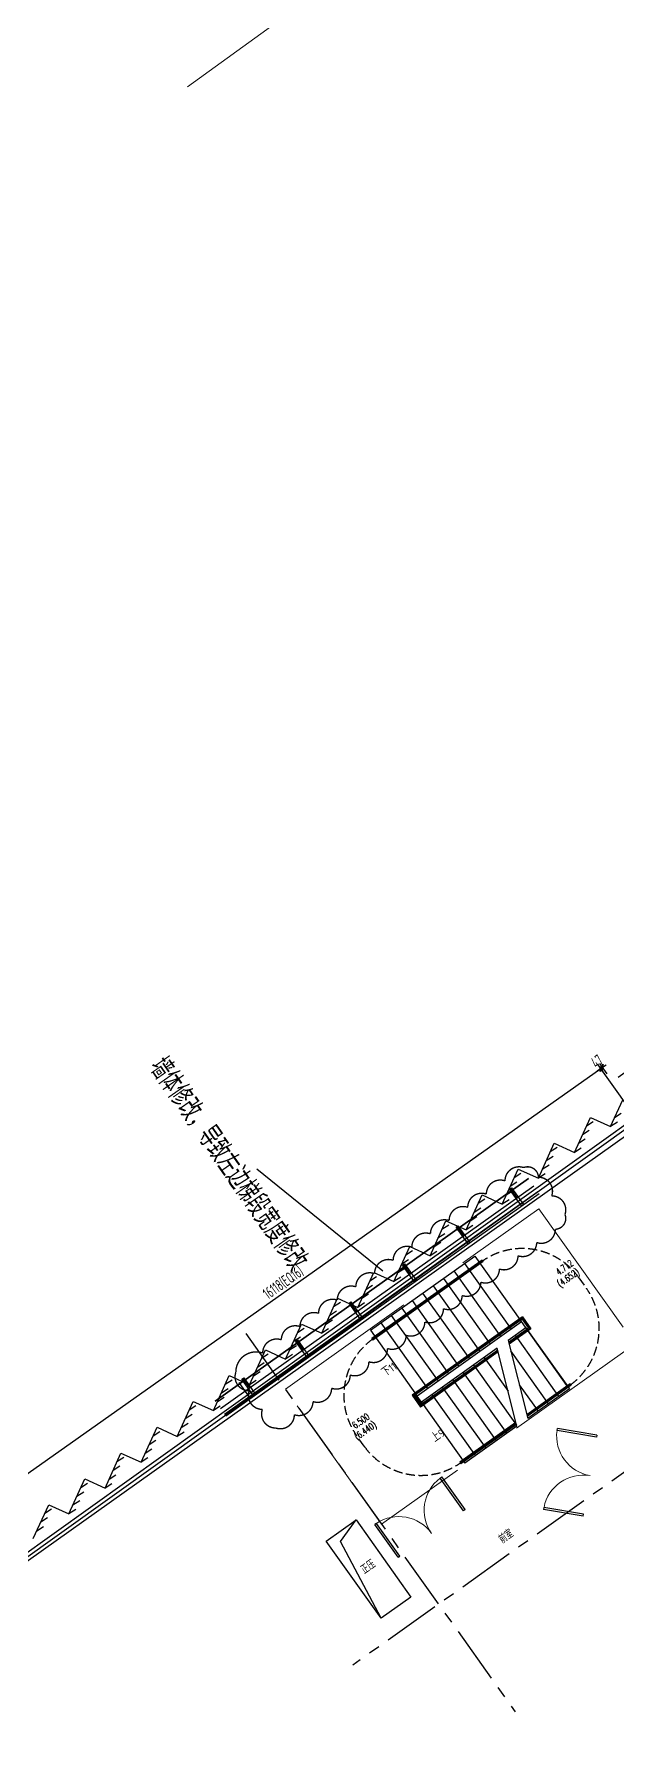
# Model space of a CAD drawing. Extents: x -936 to 12807311, y 101 to 1511157.
# Drawn here: x 12261686 to 12274448, y 1261730 to 1298955 of the extents above; entities that cross this region are included whole.
import ezdxf

# ---------------------------------------------------------------- set-up
doc = ezdxf.new("R2010")
doc.units = 0
doc.header["$LTSCALE"] = 1000
doc.header["$MEASUREMENT"] = 0
for name, pattern in [('PX-ST-F2$0$$0$DASHED', [0.75, 0.5, -0.25]), ('PX-ST-F2$0$CENTERX2', [4, 2.5, -0.5, 0.5, -0.5]), ('PX-ST-F2$0$CONTINOUS', [0]), ('PX-ST-F2$0$DASH', [0.35, 0.25, -0.1]), ('PX-ST-F2$0$DASHDOT2', [0.5, 0.25, -0.125, 0, -0.125]), ('PX-ST-F2$0$HIDDEN2', [4.7625, 3.175, -1.5875]), ('TX-CORE-T2-F2$0$DASHDOT', [25.4, 12.7, -6.35, 0, -6.35])]:
    doc.linetypes.add(name, pattern=pattern)
for name, color, linetype in [('PX-GLAZ-F2$0$1111111', 5, 'Continuous'), ('PX-GLAZ-F2$0$PX-GLAZ-F2$0$PX-GLAZ-F2$0$幕墙线', 104, 'Continuous'), ('PX-GLAZ-F2$0$PX-PLAN-F2-T1$0$A-DIMS-150', 1, 'Continuous'), ('PX-GLAZ-F2$0$绿化', 3, 'Continuous'), ('PX-ST-F2$0$A-ANNO-TABL', 73, 'Continuous'), ('PX-ST-F2$0$A-DOTE', 14, 'PX-ST-F2$0$CENTERX2'), ('PX-ST-F2$0$A-SHFT', 161, 'Continuous'), ('PX-ST-F2$0$A-STRS', 4, 'Continuous'), ('PX-ST-F2$0$CURTWALL', 4, 'Continuous'), ('PX-ST-F2$0$DIM_SYMB', 3, 'Continuous'), ('PX-ST-F2$0$PUB_TEXT', 7, 'Continuous'), ('PX-ST-F2$0$WINDOW', 4, 'Continuous'), ('PX-ST-F2$0$修改', 210, 'PX-ST-F2$0$CONTINOUS'), ('PX-ST-F2$0$幕墙线', 104, 'Continuous'), ('PX-ST-F2$0$建-文字', 4, 'Continuous')]:
    doc.layers.add(name, color=color, linetype=linetype)
for name, color, linetype, lineweight in [('PX-GLAZ-F2$0$PX-GLAZ-F2$0$_EDO-ALUMINIUM-SECTION', 90, 'Continuous', 30), ('PX-GLAZ-F2$0$PX-GLAZ-F2$0$PX-GLAZ-F2$0$板边线', 36, 'Continuous', 30), ('PX-ST-F2$0$_EDO-ALUMINIUM-SECTION', 90, 'Continuous', 30), ('PX-ST-F2$0$_EDO-AXES-ELEMENT', 16, 'PX-ST-F2$0$DASHDOT2', 5), ('PX-ST-F2$0$A-STRS-HDDN', 5, 'PX-ST-F2$0$HIDDEN2', 15), ('PX-ST-F2$0$板边线', 36, 'Continuous', 30), ('TX-CORE-T2-F2$0$R_道路中心线', 251, 'TX-CORE-T2-F2$0$DASHDOT', 0)]:
    doc.layers.add(name, color=color, linetype=linetype, lineweight=lineweight)
doc.layers.add('PX-ST-F2$0$20220523 建筑修改', color=21, linetype='Continuous', plot=False)
doc.layers.add('PX-ST-F2$0$A-FIRE-CMPT-1', color=7, linetype='PX-ST-F2$0$$0$DASHED', true_color=0xff0f4b)
doc.styles.add('PX-GLAZ-F2$0$PX-PLAN-F2-T1$0$XD2008_T3', font='xd-hzs.shx', dxfattribs={"width": 0.7, "bigfont": 'xd-hztxt.shx'})
doc.styles.add('PX-ST-F2$0$_TCH_DIM', font='SIMPLEX', dxfattribs={"bigfont": 'GBCBIG'})
doc.styles.add('PX-ST-F2$0$Standard', font='gbenor.shx', dxfattribs={"bigfont": 'gbcbig.shx'})
doc.styles.add('PX-ST-F2$0$XD2008', font='xd-hzs.shx', dxfattribs={"width": 0.7, "bigfont": 'xd-hztxt.shx'})
doc.dimstyles.new('PX-GLAZ-F2$0$PX-PLAN-F2-T1$0$XD300$0&&100', dxfattribs={"dimtxt": 250, "dimasz": 100, "dimexe": 100, "dimexo": 200, "dimgap": 50, "dimtad": 1, "dimdec": 0, "dimzin": 0, "dimdsep": 46, "dimtxsty": 'PX-GLAZ-F2$0$PX-PLAN-F2-T1$0$XD2008_T3', "dimblk": 'PX-GLAZ-F2$0$PX-PLAN-F2-T1$0$_ArchTick', "dimcen": 0.09, "dimclrt": 4, "dimazin": 2, "dimtfac": 1, "dimtdec": 0, "dimtix": 1, "dimtmove": 2, "dimatfit": 3, "dimfxl": 0, "dimtolj": 1, "dimtzin": 0, "dimarcsym": 0})

# ---------------------------------------------------------------- blocks, each defined once
blk = doc.blocks.new('PX-ST-F2$0$01-ST-04 F2')
at = {"layer": 'PX-ST-F2$0$A-ANNO-TABL', "linetype": 'PX-ST-F2$0$DASH', "ltscale": 0.8}
for p, q in [((12378375, 1227523), (12378375, 1227803)), ((12384335, 1227803), (12384335, 1227523))]:
    blk.add_line(p, q, dxfattribs=at)
for centre, start, end in [((12379895, 1227803), 90.0018, 180.0018), ((12382815, 1227803), 0.0041, 90.0041), ((12379895, 1227523), 180.0018, 270.0018), ((12382815, 1227523), 270.0018, 0.0018)]:
    blk.add_arc(centre, 1520, start, end, dxfattribs=at)
at = {"layer": 'PX-ST-F2$0$A-STRS'}
for p, q in [((12382835, 1229343), (12379875, 1229343)), ((12382835, 1229303), (12379875, 1229303)), ((12379955, 1229508), (12382755, 1229508)), ((12379955, 1229508), (12379955, 1227743)), ((12380235, 1229508), (12380235, 1227743)), ((12380515, 1229508), (12380515, 1227743)), ((12380795, 1229508), (12380795, 1227743)), ((12381075, 1229508), (12381075, 1227743)), ((12381355, 1229508), (12381355, 1227743)), ((12381635, 1229508), (12381635, 1227743)), ((12381915, 1229508), (12381915, 1227743)), ((12382195, 1229508), (12382195, 1227743)), ((12382475, 1229508), (12382475, 1227743)), ((12382755, 1229508), (12382755, 1227743)), ((12382835, 1227823), (12379875, 1227823)), ((12379875, 1227823), (12379875, 1227503)), ((12379915, 1227783), (12379915, 1227543)), ((12382795, 1227783), (12379915, 1227783)), ((12379955, 1227548), (12379955, 1227778)), ((12382755, 1227743), (12379955, 1227743)), ((12382755, 1225973), (12382755, 1227813)), ((12382795, 1227783), (12382795, 1227543)), ((12382835, 1227823), (12382835, 1227503)), ((12381956, 1227503), (12379875, 1227503)), ((12381963, 1227523), (12379895, 1227523)), ((12381971, 1227543), (12379915, 1227543)), ((12381987, 1227583), (12379955, 1227583)), ((12379955, 1227583), (12379955, 1225943)), ((12380235, 1227583), (12380235, 1225943)), ((12380515, 1227583), (12380515, 1225943)), ((12380795, 1227583), (12380795, 1225943)), ((12381075, 1227583), (12381075, 1225943)), ((12381347, 1225943), (12381987, 1227583)), ((12381355, 1227583), (12381355, 1225963)), ((12381635, 1227583), (12381635, 1226681)), ((12382279, 1227583), (12381640, 1225943)), ((12382195, 1225943), (12382195, 1227367)), ((12382835, 1227503), (12382248, 1227503)), ((12382815, 1227523), (12382256, 1227523)), ((12382795, 1227543), (12382264, 1227543)), ((12382755, 1227583), (12382279, 1227583)), ((12382475, 1225943), (12382475, 1227583)), ((12382755, 1227583), (12382755, 1225943)), ((12381915, 1226649), (12381915, 1225943)), ((12381378, 1226023), (12379875, 1226023)), ((12381363, 1225983), (12379875, 1225983)), ((12381347, 1225943), (12379955, 1225943)), ((12382755, 1225943), (12381640, 1225943)), ((12382835, 1225983), (12381655, 1225983)), ((12382835, 1226023), (12381671, 1226023))]:
    blk.add_line(p, q, dxfattribs=at)
at = {"layer": 'PX-ST-F2$0$A-STRS', "linetype": 'PX-ST-F2$0$HIDDEN2'}
for p, q in [((12382835, 1229323), (12379875, 1229323)), ((12379895, 1227803), (12379895, 1227523)), ((12382815, 1227803), (12379895, 1227803)), ((12382815, 1227803), (12382815, 1227523)), ((12381371, 1226003), (12379875, 1226003)), ((12382835, 1226003), (12381663, 1226003))]:
    blk.add_line(p, q, dxfattribs=at)
at = {"layer": 'PX-ST-F2$0$A-STRS-HDDN'}
blk.add_lwpolyline([(12384495, 1225913), (12377695, 1225913), (12377695, 1229538), (12384495, 1229538)], close=True, dxfattribs=at)
blk.add_lwpolyline([(12384495, 1225913), (12377695, 1225913), (12377695, 1229538), (12384495, 1229538)], close=True, dxfattribs=at)
at = {"layer": 'PX-ST-F2$0$DIM_SYMB'}
for points in [[(12379955, 1228548, 0, 0, 0), (12383585, 1228548, 0, 0, 0), (12383585, 1226773, 0, 0, 0), (12382138, 1226773, 40, 0, 0), (12381988, 1226773, 0, 0, 0)], [(12379955, 1226773, 0, 0, 0), (12381437, 1226773, 40, 0, 0), (12381587, 1226773, 0, 0, 0)]]:
    blk.add_lwpolyline(points, format="xyseb", dxfattribs=at)
at = {"layer": 'PX-ST-F2$0$修改', "color": 4}
for p, q in [((12379875, 1229303), (12379875, 1229343)), ((12382835, 1229303), (12382835, 1229343)), ((12379875, 1226023), (12379875, 1225983)), ((12382835, 1226023), (12382835, 1225983))]:
    blk.add_line(p, q, dxfattribs=at)
at = {"char_height": 175, "attachment_point": 7, "rotation": 0.0018, "style": 'PX-ST-F2$0$Standard'}
for s, width, insert in [('下11', 1016.71, (12379632, 1228481)), ('上9', 863.19, (12379684, 1226687))]:
    blk.add_mtext_dynamic_manual_height_columns(s, width=width, gutter_width=1750, heights=[0], dxfattribs=dict(at, insert=insert))
blk = doc.blocks.new('PX-ST-F2$0$bolilei')
at = {"layer": 'PX-ST-F2$0$_EDO-ALUMINIUM-SECTION'}
blk.add_lwpolyline([(-25, 0), (25, 0), (25, -450), (-25, -450)], close=True, dxfattribs=at)
at = {"layer": 'PX-ST-F2$0$_EDO-AXES-ELEMENT'}
for p, q in [((0, -450), (0, 0)), ((-25, -400), (25, -400))]:
    blk.add_line(p, q, dxfattribs=at)
blk = doc.blocks.new('PX-ST-F2$0$$DorLib2D$00000002')
for p, q in [((-0.5, 0), (-0.5, 0.4875)), ((-0.475, 0.4875), (-0.5, 0.4875)), ((-0.475, 0), (-0.475, 0.4875)), ((0.475, 0), (0.475, 0.4875)), ((0.475, 0.4875), (0.5, 0.4875)), ((0.5, 0), (0.5, 0.4875)), ((-0.5, 0), (-0.475, 0)), ((0.5, 0), (0.475, 0))]:
    blk.add_line(p, q)
at = {"lineweight": 13}
for centre, start, end in [((-0.4875, 0), 0, 88.53072), ((0.4875, 0), 91.46928, 180)]:
    blk.add_arc(centre, 0.4875, start, end, dxfattribs=at)
blk = doc.blocks.new('PX-ST-F2')
at = {"layer": 'PX-ST-F2$0$20220523 建筑修改', "const_width": 30}
blk.add_lwpolyline([(12266097, 1269688, 0.520567), (12266387, 1269281, 0.520567), (12266677, 1268873, 0.520567), (12266967, 1268466, 0.520567), (12267374, 1268756, 0.520567), (12267782, 1269045, 0.520567), (12268189, 1269335, 0.520567), (12268596, 1269625, 0.520567), (12269004, 1269915, 0.520567), (12269411, 1270205, 0.520567), (12269819, 1270494, 0.520567), (12270226, 1270784, 0.520567), (12270634, 1271074, 0.520567), (12271041, 1271364, 0.520567), (12271449, 1271654, 0.520567), (12271856, 1271943, 0.520567), (12272263, 1272233, 0.520567), (12272671, 1272523, 0.520567), (12273078, 1272813, 0.520567), (12273290, 1273136, 0.520567), (12273000, 1273543, 0.520567), (12272710, 1273951, 0.520567), (12272387, 1274162, 0.520567), (12271980, 1273872, 0.520567), (12271572, 1273583, 0.520567), (12271165, 1273293, 0.520567), (12270758, 1273003, 0.520567), (12270350, 1272713, 0.520567), (12269943, 1272423, 0.520567), (12269535, 1272134, 0.520567), (12269128, 1271844, 0.520567), (12268720, 1271554, 0.520567), (12268313, 1271264, 0.520567), (12267905, 1270974, 0.520567), (12267498, 1270685, 0.520567), (12267091, 1270395, 0.520567), (12266683, 1270105, 0.520567)], format="xyb", close=True, dxfattribs=at)
at = {"layer": 'PX-ST-F2$0$20220523 建筑修改'}
blk.add_lwpolyline([(12269306, 1271900), (12266556, 1274127)], dxfattribs=at)
at = {"layer": 'PX-ST-F2$0$A-DOTE', "ltscale": 0.5, "elevation": 0}
blk.add_lwpolyline([(12266315, 1270531), (12272198, 1262260)], dxfattribs=at)
at = {"layer": 'PX-ST-F2$0$A-DOTE', "ltscale": 0.5}
blk.add_lwpolyline([(12276963, 1269189), (12268652, 1263278)], dxfattribs=at)
at = {"layer": 'PX-ST-F2$0$A-SHFT'}
blk.add_lwpolyline([(12268071, 1265992), (12268723, 1266456), (12269923, 1264768), (12269271, 1264304)], close=True, dxfattribs=at)
blk.add_lwpolyline([(12269271, 1264304), (12268381, 1265983), (12268723, 1266456)], dxfattribs=at)
at = {"layer": 'PX-ST-F2$0$CURTWALL', "extrusion": (3.62903e-07, -2.72125e-07, 1)}
for p, q in [((12265647, 1269055, 6), (12272492, 1273924, 6)), ((12265763, 1268892, 6), (12272608, 1273761, 6)), ((12265879, 1268729, 6), (12272723, 1273598, 6))]:
    blk.add_line(p, q, dxfattribs=at)
at = {"layer": 'PX-ST-F2$0$幕墙线', "ltscale": 100, "elevation": -7}
blk.add_lwpolyline([(12272492, 1273924), (12265647, 1269055)], dxfattribs=at)
at = {"layer": 'PX-ST-F2$0$板边线', "elevation": -7}
blk.add_lwpolyline([(12265850, 1268770), (12272694, 1273638)], dxfattribs=at)
at = {"rotation": 35.42251883018884}
blk.add_blockref('PX-ST-F2$0$01-ST-04 F2', (2893236, -6906764), dxfattribs=at)
at = {"layer": 'PX-ST-F2$0$A-FIRE-CMPT-1', "extrusion": (3.62947e-07, -2.72093e-07, 1), "rotation": 215.4236932431316}
for p in [(12272362, 1273341, 12), (12271192, 1272508, 12), (12270022, 1271676, 12), (12268852, 1270844, 12), (12267682, 1270012, 12), (12266512, 1269180, 12)]:
    blk.add_blockref('PX-ST-F2$0$bolilei', p, dxfattribs=at)
at = {"layer": 'PX-ST-F2$0$WINDOW', "xscale": 1800, "zscale": 100}
for p, yscale, rotation in [((12273839, 1267425), 1800, 80.42361656552335), ((12270375, 1266160), -1800, 215.4236160433008)]:
    blk.add_blockref('PX-ST-F2$0$$DorLib2D$00000002', p, dxfattribs=dict(at, yscale=yscale, rotation=rotation))
at = {"layer": 'PX-ST-F2$0$20220523 建筑修改', "style": 'PX-ST-F2$0$Standard'}
blk.add_text('墙体修改，导致左边梯段宽度修改', height=507.9, rotation=305, dxfattribs=at).set_placement((12264160, 1276350))
at = {"layer": 'PX-ST-F2$0$PUB_TEXT', "style": 'PX-ST-F2$0$_TCH_DIM', "width": 0.705882}
for s, p in [('4.712', (12273156, 1271798)), ('(4.652)', (12273186, 1271540)), ('6.500', (12268706, 1268443)), ('(6.440)', (12268752, 1268196))]:
    blk.add_text(s, height=148.8, rotation=35.4235, dxfattribs=at).set_placement(p)
at = {"layer": 'PX-ST-F2$0$建-文字', "style": 'PX-ST-F2$0$XD2008', "width": 0.7}
for s, p in [('前室', (12271926, 1265929, 0)), ('正压', (12268911, 1265260, 0))]:
    blk.add_text(s, height=175, rotation=35, dxfattribs=at).set_placement(p)
blk = doc.blocks.new('TX-CORE-T2-F2')
at = {"layer": 'TX-CORE-T2-F2$0$R_道路中心线', "extrusion": (3.69721e-07, -2.31713e-07, 1)}
blk.add_line((12162172, 1223319, 4), (12313058, 1332568, 4), dxfattribs=at)
blk = doc.blocks.new('PX-GLAZ-F2$0$PX-PLAN-F2-T1$0$_ArchTick')
at = {"color": 0, "linetype": 'ByBlock', "const_width": 0.4}
blk.add_lwpolyline([(-0.5, -0.5), (0.5, 0.5)], dxfattribs=at)
blk = doc.blocks.new('*D696')
at = {"layer": 'Defpoints', "color": 0, "transparency": 16777216}
for p in [(12274074, 1276330), (12274778, 1275335), (12261101, 1265669, 41)]:
    blk.add_point(p, dxfattribs=at)
at = {"layer": 'PX-GLAZ-F2$0$PX-PLAN-F2-T1$0$A-DIMS-150', "color": 0, "lineweight": -2, "transparency": 16777216}
for p, q in [((12260398, 1266663), (12274074, 1276330)), ((12274662, 1275499), (12274017, 1276412)), ((12260986, 1265832), (12260340, 1266745))]:
    blk.add_line(p, q, dxfattribs=at)
at = {"layer": 'PX-GLAZ-F2$0$PX-PLAN-F2-T1$0$A-DIMS-150', "color": 0, "lineweight": -2, "transparency": 16777216, "xscale": 100, "yscale": 100, "zscale": 100}
for p, rotation in [((12274074, 1276330), 35.25309317688425), ((12260398, 1266663), 215.2530931768843)]:
    blk.add_blockref('PX-GLAZ-F2$0$PX-PLAN-F2-T1$0$_ArchTick', p, dxfattribs=dict(at, rotation=rotation))
at = {"layer": 'PX-GLAZ-F2$0$PX-PLAN-F2-T1$0$A-DIMS-150', "color": 4, "transparency": 16777216, "insert": (12267135, 1271640), "char_height": 250, "attachment_point": 5, "rotation": 35.2531, "style": 'PX-GLAZ-F2$0$PX-PLAN-F2-T1$0$XD2008_T3'}
blk.add_mtext('\\A1;16118(EQ16)', dxfattribs=at)
blk = doc.blocks.new('*D697')
at = {"layer": 'Defpoints', "color": 0, "transparency": 16777216}
for p in [(12274287, 1276025, 3033), (12276440, 1273971), (12275980, 1273644, 3074)]:
    blk.add_point(p, dxfattribs=at)
at = {"layer": 'PX-GLAZ-F2$0$PX-PLAN-F2-T1$0$A-DIMS-150', "color": 0, "lineweight": -2, "transparency": 16777216}
for p, q in [((12274450, 1276141), (12274828, 1276410)), ((12274747, 1276352), (12276440, 1273971)), ((12276143, 1273760), (12276522, 1274029))]:
    blk.add_line(p, q, dxfattribs=at)
at = {"layer": 'PX-GLAZ-F2$0$PX-PLAN-F2-T1$0$A-DIMS-150', "color": 0, "lineweight": -2, "transparency": 16777216, "xscale": 100, "yscale": 100, "zscale": 100}
for p, rotation in [((12274747, 1276352), 125.4128997881651), ((12276440, 1273971), 305.412899788165)]:
    blk.add_blockref('PX-GLAZ-F2$0$PX-PLAN-F2-T1$0$_ArchTick', p, dxfattribs=dict(at, rotation=rotation))
at = {"layer": 'PX-GLAZ-F2$0$PX-PLAN-F2-T1$0$A-DIMS-150', "color": 4, "transparency": 16777216, "insert": (12275736, 1275263), "char_height": 250, "attachment_point": 5, "rotation": 305.4129, "style": 'PX-GLAZ-F2$0$PX-PLAN-F2-T1$0$XD2008_T3'}
blk.add_mtext('\\A1;2922', dxfattribs=at)
blk = doc.blocks.new('*D632')
at = {"layer": 'Defpoints', "color": 0, "transparency": 16777216}
for p in [(12274110, 1276355), (12274287, 1276025), (12274325, 1276053)]:
    blk.add_point(p, dxfattribs=at)
at = {"layer": 'PX-GLAZ-F2$0$PX-PLAN-F2-T1$0$A-DIMS-150', "color": 0, "lineweight": -2, "transparency": 16777216}
for p, q in [((12274072, 1276328), (12273990, 1276270)), ((12274171, 1276188), (12274014, 1276410)), ((12274209, 1276216), (12274052, 1276437)), ((12274072, 1276328), (12274110, 1276355)), ((12274110, 1276355), (12274191, 1276413))]:
    blk.add_line(p, q, dxfattribs=at)
at = {"layer": 'PX-GLAZ-F2$0$PX-PLAN-F2-T1$0$A-DIMS-150', "color": 0, "lineweight": -2, "transparency": 16777216, "xscale": 100, "yscale": 100, "zscale": 100}
for p, rotation in [((12274110, 1276355), 215.4200652840699), ((12274072, 1276328), 35.42006528406982)]:
    blk.add_blockref('PX-GLAZ-F2$0$PX-PLAN-F2-T1$0$_ArchTick', p, dxfattribs=dict(at, rotation=rotation))
at = {"layer": 'PX-GLAZ-F2$0$PX-PLAN-F2-T1$0$A-DIMS-150', "color": 4, "transparency": 16777216, "insert": (12273989, 1276484), "char_height": 250, "attachment_point": 5, "rotation": 35.4201, "style": 'PX-GLAZ-F2$0$PX-PLAN-F2-T1$0$XD2008_T3'}
blk.add_mtext('\\A1;47', dxfattribs=at)
blk = doc.blocks.new('PX-GLAZ-F2')
at = {"layer": 'PX-GLAZ-F2$0$绿化', "ltscale": 100}
h = blk.add_hatch(dxfattribs=at)
h.set_pattern_fill('CROSS', color=256, scale=200)
h.set_pattern_definition([(0, (0, 0), (317.5, 317.5), [158.75, -476.25]), (90, (79.38, -79.38), (-317.5, 317.5), [158.75, -476.25])])
edge = h.paths.add_edge_path()
edge.add_spline(control_points=[(12248706, 1227659.1), (12249131.2, 1228506.9), (12249645.7, 1229303.6), (12250243.3, 1230039.9)], knot_values=[0, 0, 0, 0, 0.216924, 0.216924, 0.216924, 0.216924], weights=[1, 0.9960825, 0.9960825, 1], degree=3, periodic=0)
edge.add_spline(control_points=[(12250243.3, 1230039.9), (12252309.9, 1232880.9), (12254376.5, 1235721.8), (12256443.1, 1238562.8)], knot_values=[0.216924, 0.216924, 0.216924, 0.216924, 1.216924, 1.216924, 1.216924, 1.216924], weights=[1, 1, 1, 1], degree=3, periodic=0)
edge.add_spline(control_points=[(12256443.1, 1238562.8), (12256855.1, 1239129.1), (12257479, 1239447.2), (12258179.2, 1239448.1)], knot_values=[1.216924, 1.216924, 1.216924, 1.216924, 2.1576116, 2.1576116, 2.1576116, 2.1576116], weights=[1, 0.9276084, 0.9276084, 1], degree=3, periodic=0)
edge.add_spline(control_points=[(12258179.2, 1239448.1), (12258879.5, 1239448.9), (12259504.2, 1239132.3), (12259917.5, 1238567)], knot_values=[2.1576116, 2.1576116, 2.1576116, 2.1576116, 3.0982992, 3.0982992, 3.0982992, 3.0982992], weights=[1, 0.9276084, 0.9276084, 1], degree=3, periodic=0)
edge.add_spline(control_points=[(12259917.5, 1238567), (12260548, 1237710.5), (12261178.5, 1236854), (12261808.9, 1235997.5)], knot_values=[3.0982992, 3.0982992, 3.0982992, 3.0982992, 4.0982992, 4.0982992, 4.0982992, 4.0982992], weights=[1, 1, 1, 1], degree=3, periodic=0)
edge.add_spline(control_points=[(12261808.9, 1235997.5), (12263521.2, 1233671.3), (12265804.9, 1231902.8), (12268485.4, 1230826.9)], knot_values=[4.0982992, 4.0982992, 4.0982992, 4.0982992, 4.6528594, 4.6528594, 4.6528594, 4.6528594], weights=[1, 0.9745357, 0.9745357, 1], degree=3, periodic=0)
edge.add_spline(control_points=[(12268485.4, 1230826.9), (12268662.4, 1231007.2), (12268731.6, 1231250.2), (12268676.3, 1231496.7)], knot_values=[4.6528594, 4.6528594, 4.6528594, 4.6528594, 5.6498533, 5.6498533, 5.6498533, 5.6498533], weights=[1, 0.9188681, 0.9188681, 1], degree=3, periodic=0)
edge.add_spline(control_points=[(12268676.3, 1231496.7), (12268617.1, 1231738.6), (12268468.8, 1231938.7), (12268254.4, 1232065.5)], knot_values=[5.6498533, 5.6498533, 5.6498533, 5.6498533, 6.4465126, 6.4465126, 6.4465126, 6.4465126], weights=[1, 0.9478068, 0.9478068, 1], degree=3, periodic=0)
edge.add_spline(control_points=[(12268254.4, 1232065.5), (12267103.1, 1232776.1), (12266083.6, 1233665.5), (12265223.4, 1234709.7)], knot_values=[6.4465126, 6.4465126, 6.4465126, 6.4465126, 6.7752636, 6.7752636, 6.7752636, 6.7752636], weights=[1, 0.9910138, 0.9910138, 1], degree=3, periodic=0)
edge.add_spline(control_points=[(12265223.4, 1234709.7), (12264096, 1236051.5), (12262129.6, 1238391.9), (12260372, 1242231), (12256480.6, 1243543.3), (12252849.4, 1241495), (12250340.6, 1238037), (12248070.6, 1234565), (12247519.7, 1230670.2), (12248353, 1228555.3), (12248706, 1227659.1)], knot_values=[6.7752636, 6.7752636, 6.7752636, 6.7752636, 5292.8749688, 9226.3852839, 12034.2999802, 16515.783225, 20509.8368597, 24941.2220346, 28831.152857, 31691.1016259, 31691.1016259, 31691.1016259, 31691.1016259], weights=[1, 1, 1, 1, 1, 1, 1, 1, 1, 1, 1], degree=3, periodic=0)
edge = h.paths.add_edge_path()
edge.add_line((12350572.1, 1250171.9), (12345847.5, 1250548.3))
edge.add_line((12345847.5, 1250548.3), (12342141.8, 1229321))
edge.add_arc((12336175.4, 1230692.1), 6121.9, 302.60421, 347.05847, ccw=False)
edge.add_arc((12345389.7, 1216855.3), 10503.8, 124.27677, 148.99986)
edge.add_arc((12344287.8, 1217517.4), 9218.3, 148.99986, 195.78563)
edge.add_arc((12226671.4, 1184267.2), 113007.7, 14.3349, 15.785626, ccw=False)
edge.add_arc((12324166, 1209181.5), 12380.1, -17.80782, 14.3349, ccw=False)
edge.add_line((12335952.9, 1205395.4), (12334257.7, 1200117.8))
edge.add_arc((12334246.6, 1197712), 2405.9, 11.27506, 89.73573, ccw=False)
edge.add_arc((12335021.7, 1197866.5), 1615.6, -9.56278, 11.27506, ccw=False)
edge.add_arc((12318788.1, 1200601.3), 18077.9, 349.66451, 350.43722, ccw=False)
edge.add_line((12336572.7, 1197357.9), (12337158.7, 1197228.4))
edge.add_line((12337158.7, 1197228.4), (12338932.8, 1205257.3))
edge.add_arc((12331756, 1206843.1), 7350, 347.53975, 385.14259)
edge.add_line((12338409.6, 1209966), (12337135.1, 1212681.5))
edge.add_arc((12343155, 1215506.9), 6650, 136.3842, 205.14259, ccw=False)
edge.add_line((12338340.5, 1220094.1), (12341350.4, 1223253.1))
edge.add_arc((12336029.1, 1228323.2), 7350, 316.3842, 350.09754)
edge.add_line((12343269.6, 1227059.2), (12347090.2, 1248944.5))
edge.add_line((12347090.2, 1248944.5), (12351754.6, 1248573))
edge.add_arc((12350316, 1248745.8), 1448.9, 353.14964, 439.81841)
edge = h.paths.add_edge_path()
edge.add_line((12329890.5, 1220636.8), (12332760, 1212631.4))
edge.add_line((12332760, 1212631.4), (12329676.6, 1211775.2))
edge.add_line((12329676.6, 1211775.2), (12331314.6, 1212230))
edge.add_line((12331314.6, 1212230), (12332557.8, 1207752.6))
edge.add_line((12332557.8, 1207752.6), (12330392.5, 1207151.4))
edge.add_arc((12335853.3, 1214426.6), 9096.6, 186.95866, 233.10806, ccw=False)
edge.add_arc((12340898.8, 1215042.4), 14179.5, 162.97302, 186.95866, ccw=False)
edge.add_arc((12329376.2, 1218571.1), 2128.8, 76.01983, 162.97302, ccw=False)
edge = h.paths.add_edge_path()
edge.add_spline(control_points=[(12297159.8, 1230058.2), (12297328.4, 1230848.4), (12297611.5, 1232175), (12298661.8, 1234113.7), (12300752.4, 1233643.1), (12302179.5, 1231710.5), (12305502.7, 1231446.7), (12308858, 1230950.4), (12312135.6, 1229259.9), (12315220.2, 1226420), (12318080.9, 1222865.1), (12322418.9, 1219690.6), (12322542.4, 1214282.7), (12320895.5, 1209063.7), (12315723.8, 1207150.9), (12311909, 1207413.1), (12309758.9, 1207758.4), (12309129.1, 1207859.5), (12310995.9, 1207584.2), (12312844.4, 1207963.6), (12314451.8, 1208952), (12317354.8, 1210737), (12318732.3, 1213854), (12318097.8, 1217202.3), (12317569.7, 1221919.1), (12314841.7, 1225803.1), (12310583.9, 1227900.3), (12307035.2, 1229914.1), (12303029.1, 1230689.2), (12298985.3, 1230144.5), (12298893.7, 1229984.7), (12298802.1, 1229824.9), (12298710.5, 1229665.1), (12298697.1, 1229625.6), (12298683.7, 1229586), (12298670.3, 1229546.5), (12298166.8, 1229717.1), (12297663.3, 1229887.7), (12297159.8, 1230058.2)], knot_values=[0, 0, 0, 0, 2509.7004078, 4213.3598332, 5630.1776835, 7984.5189108, 11137.8176945, 14924.0914678, 18297.5573608, 21965.6588708, 27403.8026942, 32175.7889264, 37032.3805134, 42474.2608416, 47438.6991661, 52055.119781, 53967.6326245, 53967.6326245, 53967.6326245, 53968.3303403, 53968.3303403, 53968.3303403, 53969.5371147, 53969.5371147, 53969.5371147, 53970.5387264, 53970.5387264, 53970.5387264, 53971.188756, 53971.188756, 53971.188756, 53972.188756, 53972.188756, 53972.188756, 53973.188756, 53973.188756, 53973.188756, 53974.188756, 53974.188756, 53974.188756, 53974.188756], weights=[1, 1, 1, 1, 1, 1, 1, 1, 1, 1, 1, 1, 1, 1, 1, 1, 1, 1, 0.9598425, 0.9598425, 1, 0.8822789, 0.8822789, 1, 0.9181306, 0.9181306, 1, 0.9650973, 0.9650973, 1, 1, 1, 1, 1, 1, 1, 1, 1, 1], degree=3, periodic=0)
edge = h.paths.add_edge_path()
edge.add_arc((12264417, 1231062), 31784.2, 288.69408, 306.13039)
edge.add_arc((12282712.2, 1205688.8), 536.1, 326.20587, 388.29705)
edge.add_arc((12282257.3, 1205342), 1104.7, 32.95484, 44.08798)
edge.add_arc((12296904.8, 1178998.3), 30446.8, 117.06634, 124.81688)
edge.add_arc((12270335.2, 1229379), 26995.3, 242.81788, 289.89359, ccw=False)
edge.add_arc((12269712.4, 1219643.1), 18465.3, 214.97876, 230.64533, ccw=False)
edge.add_arc((12280518, 1228316.3), 32304.1, 208.46123, 216.59643, ccw=False)
edge.add_line((12252118.2, 1212921.4), (12251073.7, 1212284.2))
edge.add_arc((12251548.3, 1211765), 703.4, 132.4299, 196.5559)
edge.add_arc((12269478.4, 1221332.5), 21012.7, 207.7011, 284.11957)
edge = h.paths.add_edge_path()
edge.add_arc((12233920.3, 1265851.6), 16144.8, -7.15606, 23.05907, ccw=False)
edge.add_arc((12272144.2, 1259604.6), 22605.3, 169.19974, 186.44518)
edge.add_line((12249681.8, 1257067.1), (12250208.3, 1252638.7))
edge.add_line((12250208.3, 1252638.7), (12250862.7, 1252716.6))
edge.add_arc((12273478.7, 1255109.2), 22742.2, 165.02933, 186.03914, ccw=False)
edge.add_arc((12521635.5, 1188752), 279617.8, 164.395979, 165.029333, ccw=False)
edge.add_arc((12246304.4, 1265646.6), 6249.3, 344.39598, 373.49578)
edge.add_arc((12241392.1, 1264467.7), 11301.1, 13.49578, 45.22187)
edge.add_line((12249352.2, 1272489.7), (12248777.5, 1272176.5))
edge.add_spline(control_points=[(12272311.3, 1185673.5), (12273059.3, 1190105.5), (12273807.4, 1194537.4), (12273916.6, 1195057.1), (12273551.9, 1195443.1), (12273187.2, 1195829.1), (12272662.2, 1195749.5), (12269776.4, 1195164.7), (12266890.5, 1194579.8), (12265653.8, 1194222), (12265338.4, 1192973.8), (12264835.5, 1189992.8), (12264332.5, 1187011.7), (12264187.7, 1185999.1), (12265170.5, 1185715.3), (12268131.7, 1185215.7), (12271092.9, 1184716.1), (12272121.2, 1184661.4), (12272311.3, 1185673.5)], knot_values=[0, 0, 0, 1, 1, 1.9642314, 1.9642314, 2.9284628, 2.9284628, 3.9284628, 3.9284628, 4.9701511, 4.9701511, 5.9701511, 5.9701511, 7.4018385, 7.4018385, 8.4018385, 8.4018385, 9.840172, 9.840172, 9.840172], weights=[1, 1, 1, 0.886016, 1, 0.886016, 1, 1, 1, 0.8673994, 1, 1, 1, 0.7545398, 1, 1, 1, 0.7523549, 1], degree=2, periodic=0)
at = {"layer": 'PX-GLAZ-F2$0$1111111', "color": 2}
for p, q in [((12274880.3, 1275192.9, -3.4), (12261295.6, 1265465.5, 0)), ((12274832.1, 1275260.8, -3.4), (12261328.5, 1265591.4))]:
    blk.add_line(p, q, dxfattribs=at)
at = {"layer": 'PX-GLAZ-F2$0$PX-GLAZ-F2$0$_EDO-ALUMINIUM-SECTION'}
for p, q in [((12274521.6, 1275345.4, -3.1), (12274373.4, 1275250.1, -3.1)), ((12273819.3, 1274971.9, -3.1), (12273671.1, 1274876.6, -3.1)), ((12273906.1, 1275163.3, -3.1), (12273757.9, 1275067.9, -3.1)), ((12273844.7, 1275259.2, -3.1), (12274286.6, 1275058.7, -3.1)), ((12274434.8, 1275154.1, -3.1), (12274286.6, 1275058.7, -3.1)), ((12273116.9, 1274598.4, -3.1), (12272968.7, 1274503.1, -3.1)), ((12273055.6, 1274694.4, -3.1), (12273497.4, 1274493.9, -3.1)), ((12273645.6, 1274589.3, -3.1), (12273497.4, 1274493.9, -3.1)), ((12273645.6, 1274589.3, -3.1), (12273497.4, 1274493.9, -3.1)), ((12273732.4, 1274780.6, -3.1), (12273584.3, 1274685.2, -3.1)), ((12273030.1, 1274407.1, -3.1), (12272881.9, 1274311.7, -3.1)), ((12272327.8, 1274033.6, -3.1), (12272179.6, 1273938.2, -3.1)), ((12272266.4, 1274129.5, -3.1), (12272708.3, 1273929, -3.1)), ((12272856.5, 1274024.4, -3.1), (12272708.3, 1273929, -3.1)), ((12272943.3, 1274215.7, -3.1), (12272795.1, 1274120.4, -3.1)), ((12271477.2, 1273564.7, -3.1), (12271919.1, 1273364.2, -3.1)), ((12272154.1, 1273650.9, -3.1), (12272005.9, 1273555.5, -3.1)), ((12272240.9, 1273842.2, -3.1), (12272092.7, 1273746.9, -3.1)), ((12271451.8, 1273277.4, -3.1), (12271303.6, 1273182, -3.1)), ((12271538.6, 1273468.7, -3.1), (12271390.4, 1273373.4, -3.1)), ((12272067.3, 1273459.5, -3.1), (12271919.1, 1273364.2, -3.1)), ((12270749.4, 1272903.9, -3.1), (12270601.2, 1272808.5, -3.1)), ((12270688.1, 1272999.8, -3.1), (12271129.9, 1272799.3, -3.1)), ((12271278.1, 1272894.7, -3.1), (12271129.9, 1272799.3, -3.1)), ((12271365, 1273086, -3.1), (12271216.8, 1272990.7, -3.1)), ((12269898.9, 1272435, -3.1), (12270340.8, 1272234.5, -3.1)), ((12270575.8, 1272521.2, -3.1), (12270427.6, 1272425.8, -3.1)), ((12270662.6, 1272712.5, -3.1), (12270514.4, 1272617.2, -3.1)), ((12269873.4, 1272147.7, -3.1), (12269725.3, 1272052.3, -3.1)), ((12269960.3, 1272339, -3.1), (12269812.1, 1272243.7, -3.1)), ((12270489, 1272329.9, -3.1), (12270340.8, 1272234.5, -3.1)), ((12269171.1, 1271774.2, -3.1), (12269022.9, 1271678.8, -3.1)), ((12269109.7, 1271870.1, -3.1), (12269551.6, 1271669.6, -3.1)), ((12269699.8, 1271765, -3.1), (12269551.6, 1271669.6, -3.1)), ((12269786.6, 1271956.3, -3.1), (12269638.4, 1271861, -3.1)), ((12268320.6, 1271305.3, -3.1), (12268762.5, 1271104.8, -3.1)), ((12268997.5, 1271391.5, -3.1), (12268849.3, 1271296.1, -3.1)), ((12269084.3, 1271582.8, -3.1), (12268936.1, 1271487.5, -3.1)), ((12268295.1, 1271018, -3.1), (12268146.9, 1270922.6, -3.1)), ((12268381.9, 1271209.3, -3.1), (12268233.8, 1271114, -3.1)), ((12268910.6, 1271200.2, -3.1), (12268762.5, 1271104.8, -3.1)), ((12267592.8, 1270644.5, -3.1), (12267444.6, 1270549.1, -3.1)), ((12267531.4, 1270740.4, -3.1), (12267973.3, 1270539.9, -3.1)), ((12268121.5, 1270635.3, -3.1), (12267973.3, 1270539.9, -3.1)), ((12268208.3, 1270826.6, -3.1), (12268060.1, 1270731.3, -3.1)), ((12266742.3, 1270175.6, -3.1), (12267184.1, 1269975.1, -3.1)), ((12267419.1, 1270261.8, -3.1), (12267271, 1270166.4, -3.1)), ((12267506, 1270453.1, -3.1), (12267357.8, 1270357.8, -3.1)), ((12266716.8, 1269888.3, -3.1), (12266568.6, 1269792.9, -3.1)), ((12266803.6, 1270079.6, -3.1), (12266655.4, 1269984.3, -3.1)), ((12267332.3, 1270070.5, -3.1), (12267184.1, 1269975.1, -3.1)), ((12266014.4, 1269514.8, -3.1), (12265866.3, 1269419.4, -3.1)), ((12265953.1, 1269610.7, -3.1), (12266395, 1269410.2, -3.1)), ((12266398.2, 1269138.1, -3035.8), (12266166.4, 1269464.1, -3035.8)), ((12266543.1, 1269505.6, -3.1), (12266395, 1269410.2, -3.1)), ((12266630, 1269696.9, -3.1), (12266481.8, 1269601.6, -3.1)), ((12265163.9, 1269045.9, -3.1), (12265605.8, 1268845.4, -3.1)), ((12265840.8, 1269132.1, -3.1), (12265692.6, 1269036.7, -3.1)), ((12265927.6, 1269323.4, -3.1), (12265779.4, 1269228.1, -3.1)), ((12265138.5, 1268758.6, -3.1), (12264990.3, 1268663.2, -3.1)), ((12265225.3, 1268949.9, -3.1), (12265077.1, 1268854.6, -3.1)), ((12265754, 1268940.8, -3.1), (12265605.8, 1268845.4, -3.1)), ((12264436.1, 1268385.1, -3.1), (12264287.9, 1268289.7, -3.1)), ((12264374.8, 1268481, -3.1), (12264816.6, 1268280.5, -3.1)), ((12264964.8, 1268375.9, -3.1), (12264816.6, 1268280.5, -3.1)), ((12265051.6, 1268567.3, -3.1), (12264903.5, 1268471.9, -3.1)), ((12263585.6, 1267916.2, -3.1), (12264027.5, 1267715.7, -3.1)), ((12264262.5, 1268002.4, -3.1), (12264114.3, 1267907, -3.1)), ((12264349.3, 1268193.7, -3.1), (12264201.1, 1268098.4, -3.1)), ((12263560.1, 1267628.9, -3.1), (12263412, 1267533.5, -3.1)), ((12263647, 1267820.2, -3.1), (12263498.8, 1267724.9, -3.1)), ((12264175.7, 1267811.1, -3.1), (12264027.5, 1267715.7, -3.1)), ((12262857.8, 1267255.4, -3.1), (12262709.6, 1267160, -3.1)), ((12262796.4, 1267351.3, -3.1), (12263238.3, 1267150.8, -3.1)), ((12263386.5, 1267246.2, -3.1), (12263238.3, 1267150.8, -3.1)), ((12263473.3, 1267437.6, -3.1), (12263325.1, 1267342.2, -3.1)), ((12262007.3, 1266786.5, -3.1), (12262449.2, 1266586, -3.1)), ((12262684.2, 1266872.7, -3.1), (12262536, 1266777.3, -3.1)), ((12262771, 1267064, -3.1), (12262622.8, 1266968.7, -3.1)), ((12261981.8, 1266499.2, -3.1), (12261833.6, 1266403.8, -3.1)), ((12262068.6, 1266690.5, -3.1), (12261920.5, 1266595.2, -3.1)), ((12262597.3, 1266681.4, -3.1), (12262449.2, 1266586, -3.1)), ((12261895, 1266307.9, -3.1), (12261746.8, 1266212.5, -3.1))]:
    blk.add_line(p, q, dxfattribs=at)
at = {"layer": 'PX-GLAZ-F2$0$PX-GLAZ-F2$0$PX-GLAZ-F2$0$幕墙线'}
blk.add_lwpolyline([(12261667.2, 1266046.1), (12262007.3, 1266786.5), (12262449.2, 1266586), (12262796.4, 1267351.3), (12263238.3, 1267150.8), (12263585.6, 1267916.2), (12264027.5, 1267715.7), (12264374.8, 1268481), (12264816.6, 1268280.5), (12265163.9, 1269045.9), (12265605.8, 1268845.4), (12265953.1, 1269610.7), (12266395, 1269410.2), (12266742.3, 1270175.6), (12267184.1, 1269975.1), (12267531.4, 1270740.4), (12267973.3, 1270539.9), (12268320.6, 1271305.3), (12268762.5, 1271104.8), (12269109.7, 1271870.1), (12269551.6, 1271669.6), (12269898.9, 1272435), (12270340.8, 1272234.5), (12270688.1, 1272999.8), (12271129.9, 1272799.3), (12271477.2, 1273564.7), (12271919.1, 1273364.2), (12272266.4, 1274129.5), (12272708.3, 1273929), (12273055.6, 1274694.4), (12273497.4, 1274493.9), (12273844.7, 1275259.2), (12274286.6, 1275058.7), (12274553.2, 1275646.3)], dxfattribs=at)
at = {"layer": 'PX-GLAZ-F2$0$PX-GLAZ-F2$0$PX-GLAZ-F2$0$板边线'}
blk.add_lwpolyline([(12274664.9, 1274886), (12258588.5, 1263452.6, 0.4131972), (12256677.8, 1252249.7), (12258671.5, 1249425.7), (12259888.7, 1247714.4), (12265662.7, 1239596.7, 0.0456491), (12267568, 1237377.8, 0.0320784), (12269133.6, 1236043.1, 0.1988835), (12281036.8, 1233014.5, -0.0001541)], format="xyb", dxfattribs=at)
at = {"layer": 'PX-GLAZ-F2$0$PX-PLAN-F2-T1$0$A-DIMS-150'}
for p2, distance, picture, middle in [((12274325.1, 1276052.6), 371.4, '*D632', (12273989.3, 1276484.2)), ((12275980.2, 1273643.7, 41.4), 564.3, '*D697', (12275736, 1275262.9, -3032.8))]:
    dim = blk.add_aligned_dim(p1=(12274286.8, 1276025.4), p2=p2, distance=distance, dimstyle='PX-GLAZ-F2$0$PX-PLAN-F2-T1$0$XD300$0&&100', dxfattribs=at)
    dim.commit()
    dim.dimension.update_dxf_attribs({"geometry": picture, "text_midpoint": middle})
dim = blk.add_aligned_dim(p1=(12261101.2, 1265668.6, 41.4), p2=(12274777.6, 1275335.2), distance=1218.2, text='16118(EQ16)', dimstyle='PX-GLAZ-F2$0$PX-PLAN-F2-T1$0$XD300$0&&100', dxfattribs=at)
dim.commit()
dim.dimension.update_dxf_attribs({"geometry": '*D696', "text_midpoint": (12267135.3, 1271639.7)})

msp = doc.modelspace()

# ---------------------------------------------------------------- block references
for name in ['TX-CORE-T2-F2', 'PX-GLAZ-F2', 'PX-ST-F2']:
    msp.add_blockref(name, (0, 0))

doc.saveas('drawing.dxf')
